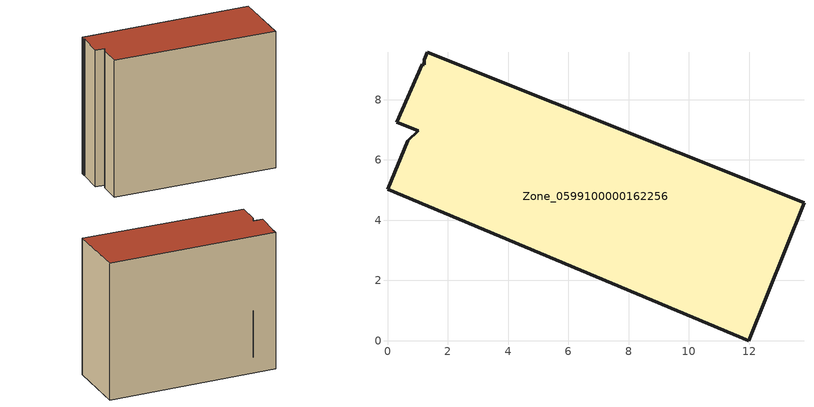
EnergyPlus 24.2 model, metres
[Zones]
Zone_0599100000162256
 floor ground (C_G): 0.67,6.64 1.02,6.97 0.32,7.25 1.15,9.18 1.22,9.16 1.22,9.32 1.33,9.57 13.82,4.57 12,0 0,5.02 z0
 wall outside (C_F): 12,0 13.82,4.57 1.33,9.57 1.22,9.32 1.22,9.16 1.15,9.18 0.32,7.25 1.02,6.97 0.67,6.64 0,5.02 12,0 z0:11.14
 roof outside (C_R): 1.02,6.97 0.67,6.64 0,5.02 12,0 13.82,4.57 1.33,9.57 1.22,9.32 1.22,9.16 1.15,9.18 0.32,7.25 z11.14
[BUILDING]
Pand.0599100000162256: North Axis=0; Terrain=City; Loads Convergence Tolerance Value=0.04; Temperature Convergence Tolerance Value=0.4; Solar Distribution=FullExterior; Maximum Number of Warmup Days=25; Minimum Number of Warmup Days=1
[Site:Location]
Rotterdam.The.Hague.AP_ZH_NLD Design_Conditions: Latitude=51.96; Longitude=4.45; Time Zone=1; Elevation=-4.5
[SITE:GROUNDTEMPERATURE:BUILDINGSURFACE]
18, 18, 18, 18, 18, 18, 18, 18, 18, 18, 18, 18
[MATERIAL] Thermal Absorptance=0.9; Solar Absorptance=0.7; Visible Absorptance=0.7
Name | Roughness | Thickness | Conductivity | Density | Specific Heat
G.TI.1946 | MediumSmooth | 0.15 | 1 | 540 | 1210
F.TI.1946 | Rough | 0.3 | 0.857143 | 1920 | 840
R.TI.1946 | MediumRough | 0.2 | 0.1 | 1500 | 1000
[CONSTRUCTION]
C_G: G.TI.1946
C_F: F.TI.1946
C_R: R.TI.1946
[ZONE]
Zone_0599100000162256: Type=1; Multiplier=1; Ceiling Height=Autocalculate; Volume=Autocalculate; Floor Area=autocalculate; Part of Total Floor Area=Yes
[ZONEINFILTRATION:DESIGNFLOWRATE]
Infil_Zone_0599100000162256: Zone or ZoneList or Space or SpaceList=Zone_0599100000162256; Schedule=AlwaysOn; Design Flow Rate Calculation Method=Flow/Area; Flow Rate per Floor Area=0.003; Constant Term Coefficient=1; Temperature Term Coefficient=0; Velocity Term Coefficient=0; Velocity Squared Term Coefficient=0
[HVACTEMPLATE:ZONE:IDEALLOADSAIRSYSTEM]
Zone_0599100000162256: Maximum Heating Supply Air Temperature=50; Minimum Cooling Supply Air Temperature=13; Maximum Heating Supply Air Humidity Ratio=0.0156; Minimum Cooling Supply Air Humidity Ratio=0.0077; Heating Limit=NoLimit; Cooling Limit=NoLimit; Dehumidification Control Type=ConstantSensibleHeatRatio; Cooling Sensible Heat Ratio=0.7; Dehumidification Setpoint=60; Humidification Control Type=None; Humidification Setpoint=30; Outdoor Air Method=None; Outdoor Air Flow Rate per Person=0.00944; Outdoor Air Flow Rate per Zone Floor Area=0; Outdoor Air Flow Rate per Zone=0; Demand Controlled Ventilation Type=None; Outdoor Air Economizer Type=NoEconomizer; Heat Recovery Type=None; Sensible Heat Recovery Effectiveness=0.7; Latent Heat Recovery Effectiveness=0.65
[ZONECONTROL:THERMOSTAT]
ThermostatControl_Zone_0599100000162256: Zone or ZoneList=Zone_0599100000162256; Control Type Schedule=DualSetpointControlType; Control 1=Thermostat_Zone_0599100000162256; Temperature Difference Between Cutout And Setpoint=0
[THERMOSTATSETPOINT:DUALSETPOINT]
Thermostat_Zone_0599100000162256: Heating Setpoint Temperature Schedule=HeatingSetpoint_Zone_0599100000162256; Cooling Setpoint Temperature Schedule=CoolingSetpoint_Zone_0599100000162256
[SCHEDULE:COMPACT]
HeatingSetpoint_Zone_0599100000162256: Through: 12/31, For: AllDays, Until: 24:00, 21
CoolingSetpoint_Zone_0599100000162256: Through: 12/31, For: AllDays, Until: 24:00, 24
DualSetpointControlType: Through: 12/31, For: AllDays, Until: 24:00, 4
AlwaysOn: Through: 12/31, For: AllDays, Until: 24:00, 1
